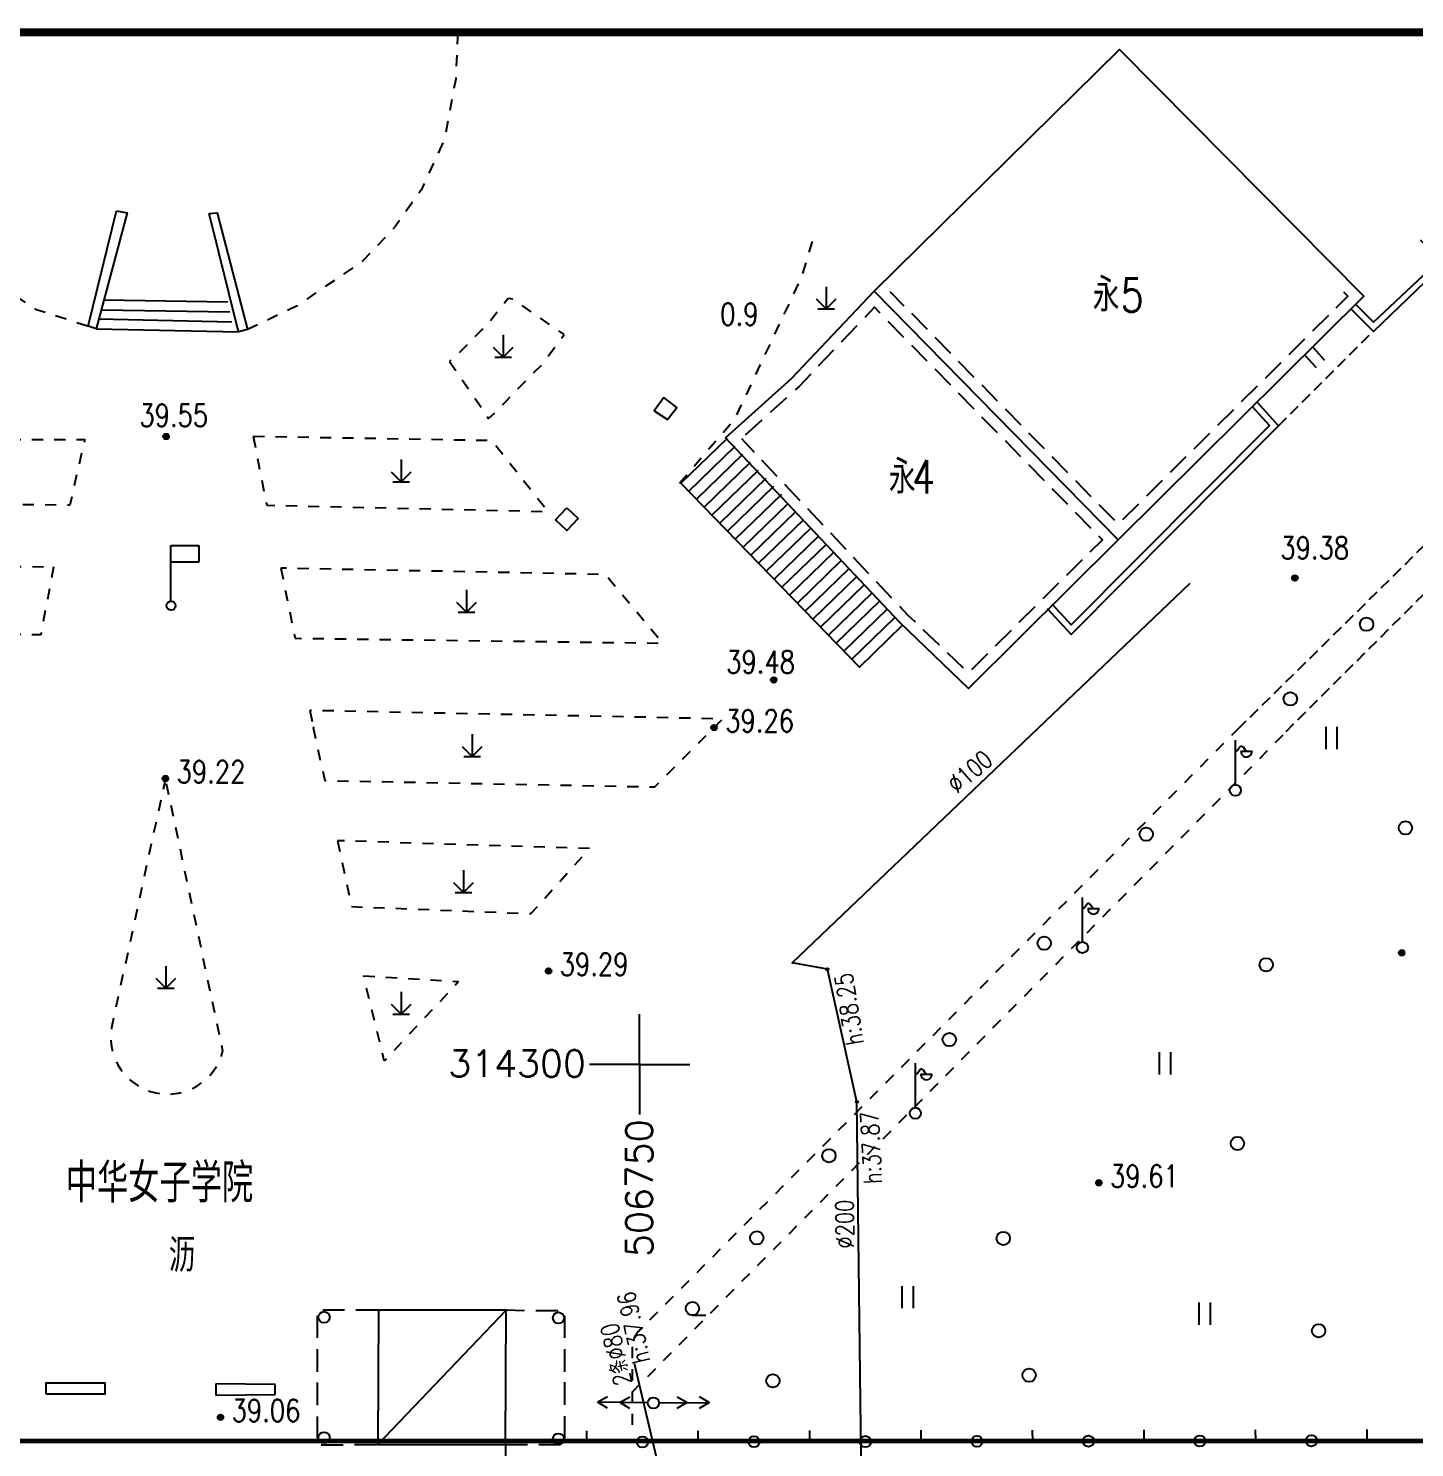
# Model space of a CAD drawing. Header units: inches. Extents: x 505347 to 508499, y 312634 to 313316.
# Drawn here: x 505961.5 to 506023.6, y 312744 to 312807.6 of the extents above; entities that cross this region are included whole.
import ezdxf
from ezdxf.enums import TextEntityAlignment as Align
from ezdxf.lldxf.tags import DXFTag

# ---------------------------------------------------------------- set-up
doc = ezdxf.new("R2010")
doc.units = ezdxf.units.IN
doc.header["$LTSCALE"] = 0.5
doc.header["$MEASUREMENT"] = 0
for name, pattern in [('$RECOVER_090104195024-12', [0]), ('2162', [0.3, 0.2, -0.1]), ('444', [0.3, 0.2, -0.1]), ('XX11', [2, 1, -1])]:
    doc.linetypes.add(name, pattern=pattern)
for name, color, linetype in [('BJ0', 7, 'Continuous'), ('BJ02', 7, 'Continuous'), ('BJ03', 7, 'Continuous'), ('BJ04', 7, 'Continuous'), ('BJ05', 7, 'Continuous'), ('BJ08', 7, 'Continuous'), ('BJ09', 7, 'Continuous'), ('BJ10', 7, 'Continuous'), ('燃气注记', 6, 'Continuous'), ('燃气管线', 6, 'Continuous'), ('燃气高程表', 6, 'Continuous'), ('电力注记', 1, 'Continuous'), ('电力管线', 1, 'Continuous'), ('电力高程表', 1, 'Continuous'), ('道路红线', 1, 'Continuous')]:
    doc.layers.add(name, color=color, linetype=linetype)
doc.styles.add('HZ', font='simplex.shx', dxfattribs={"bigfont": 'hztxt'})
doc.styles.get("Standard").update_dxf_attribs({"font": 'txt.shx', "bigfont": 'hztxt.shx'})
tags = doc.linetypes.add('DL', pattern='A,15,-4.925,[130,ltypeshp.shx,S=0.5,R=330,X=-0.15,Y=0.433],0,[130,ltypeshp.shx,S=0.4,R=90,X=0,Y=0],-0.15,[130,ltypeshp.shx,S=0.5,R=150,X=0,Y=-0.433],-4.925,15', length=40).pattern_tags.tags
tags[32:33] = [DXFTag(74, 4), DXFTag(75, 0), DXFTag(340, '0'), DXFTag(46, 1.0), DXFTag(50, 0.0), DXFTag(44, 0.0), DXFTag(45, 0.0)]
tags[30:31] = [DXFTag(74, 4), DXFTag(75, 0), DXFTag(340, '0'), DXFTag(46, 1.0), DXFTag(50, 0.0), DXFTag(44, 0.0), DXFTag(45, 0.0)]
tags[4:5] = [DXFTag(74, 4), DXFTag(75, 0), DXFTag(340, '0'), DXFTag(46, 1.0), DXFTag(50, 0.0), DXFTag(44, 0.0), DXFTag(45, 0.0)]
tags = doc.linetypes.add('TRQZ', pattern='A,15,[130,ltypeshp.shx,S=0.6,R=0,X=0,Y=0],-2.5,[133,ltypeshp.shx,S=0.05,R=0,X=0,Y=0],-2.5,[130,ltypeshp.shx,S=0.6,R=0,X=0,Y=0],15', length=35).pattern_tags.tags
tags[28:29] = [DXFTag(74, 4), DXFTag(75, 0), DXFTag(340, '0'), DXFTag(46, 1.0), DXFTag(50, 0.0), DXFTag(44, 0.0), DXFTag(45, 0.0)]

# ---------------------------------------------------------------- blocks, each defined once
blk = doc.blocks.new('3614')
for p, q in [((-0.01, 0.4), (-0.01, 5.4)), ((-0.01, 5.4), (2.49, 5.4)), ((2.49, 5.4), (2.49, 3.9)), ((2.49, 3.9), (-0.01, 3.9))]:
    blk.add_line(p, q)
at = {"linetype": 'Continuous'}
blk.add_circle((0, 0), 0.4, dxfattribs=at)
blk = doc.blocks.new('941')
for p, q in [((-0.5, -1), (-0.5, 1)), ((0.5, -1), (0.5, 1))]:
    blk.add_line(p, q)
blk = doc.blocks.new('953')
for p, q in [((0, 2), (0, 0)), ((0, 0), (-0.87, 0.87)), ((-0.75, 0), (0.75, 0)), ((0.87, 0.87), (0, 0))]:
    blk.add_line(p, q)
blk = doc.blocks.new('2162')
for p, q in [((-0.5, 0), (-0.5, 1.5)), ((0.5, 0), (0.5, 1.5))]:
    blk.add_line(p, q)
blk = doc.blocks.new('B941')
for p, q in [((-0.5, 0), (-0.5, 2)), ((0.5, 0), (0.5, 2))]:
    blk.add_line(p, q)
blk = doc.blocks.new('BC026')
for p, q in [((0, 0.5), (0, 4.5)), ((0.19, 3.6), (0.39, 3.9)), ((0.39, 3.9), (0.49, 4)), ((0.49, 4), (0.69, 3.9)), ((0.69, 3.9), (0.89, 3.6)), ((0, 3.5), (0.19, 3.6)), ((0.49, 3.5), (1.49, 3.5)), ((0.89, 3.6), (0.99, 3.5))]:
    blk.add_line(p, q)
blk.add_circle((0, 0), 0.5)
blk.add_arc((0.99, 3.5), 0.5, 179, 0)
blk = doc.blocks.new('B8211')
blk.add_hatch(color=256).paths.add_polyline_path([(0.25, 0, 1), (-0.25, 0, 1)])
blk.add_circle((0, 0), 0.25)
blk = doc.blocks.new('53214')
blk.add_circle((0, 0), 0.1)
for tag in ['路号', '线号', '点号']:
    blk.add_attdef(tag, (0, 0), '', height=0.00001)
blk = doc.blocks.new('111111')
at = {"const_width": 0.35}
blk.add_lwpolyline([(518343.576, 303648.561), (518748.576, 303648.561), (518748.576, 303505.111), (518343.576, 303505.111)], close=True, dxfattribs=at)

msp = doc.modelspace()

# ---------------------------------------------------------------- linework, layer by layer
at = {"color": 1, "const_width": 0.2, "elevation": 82.3}
msp.add_lwpolyline([(505870.783, 312744.265), (506117.818, 312744.265), (506115.855, 312807.079)], dxfattribs=at)
at = {"layer": 'BJ0'}
for q in [(505988.861, 312763.409, 82.3), (505986.611, 312761.159, 82.3), (505988.861, 312758.909, 82.3), (505991.111, 312761.159, 82.3)]:
    msp.add_line((505988.861, 312761.159, 82.3), q, dxfattribs=at)
at = {"layer": 'BJ02'}
for p, q in [((505974.397, 312749.882, 82.3), (505974.397, 312748.898, 82.3)), ((505975.635, 312750.137, 82.3), (505974.651, 312750.136, 82.3)), ((505977.16, 312750.137, 82.3), (505976.143, 312750.137, 82.3)), ((505977.16, 312750.137, 82.3), (505977.128, 312744.104, 82.3)), ((505982.876, 312750.138, 82.3), (505977.16, 312750.137, 82.3)), ((505982.844, 312744.105, 82.3), (505982.876, 312750.138, 82.3)), ((505983.701, 312750.107, 82.3), (505982.876, 312750.138, 82.3)), ((505985.194, 312750.107, 82.3), (505984.209, 312750.107, 82.3)), ((505985.511, 312748.9, 82.3), (505985.511, 312749.885, 82.3)), ((505974.397, 312748.39, 82.3), (505974.397, 312747.374, 82.3)), ((505985.511, 312747.376, 82.3), (505985.511, 312748.392, 82.3)), ((505972.523, 312746.802, 82.3), (505969.856, 312746.833, 82.3)), ((505969.856, 312746.833, 82.3), (505969.856, 312746.325, 82.3)), ((505972.524, 312746.357, 82.3), (505972.523, 312746.802, 82.3)), ((505974.397, 312746.898, 82.3), (505974.397, 312745.881, 82.3)), ((505985.512, 312745.884, 82.3), (505985.512, 312746.9, 82.3)), ((505969.856, 312746.325, 82.3), (505972.524, 312746.357, 82.3)), ((505974.397, 312745.373, 82.3), (505974.397, 312744.389, 82.3)), ((505985.512, 312744.391, 82.3), (505985.512, 312745.376, 82.3)), ((505974.588, 312744.103, 82.3), (505975.572, 312744.103, 82.3)), ((505976.08, 312744.104, 82.3), (505977.097, 312744.104, 82.3)), ((505977.128, 312744.104, 82.3), (505982.844, 312744.105, 82.3)), ((505982.844, 312744.105, 82.3), (505983.829, 312744.105, 82.3)), ((505984.337, 312744.105, 82.3), (505985.321, 312744.106, 82.3))]:
    msp.add_line(p, q, dxfattribs=at)
at = {"layer": 'BJ02', "linetype": 'Continuous', "elevation": 82.3}
for points in [[(505999.386, 312795.833), (506010.387, 312806.674), (506012.057, 312804.98), (506021.336, 312795.609), (506010.321, 312784.68), (505999.386, 312795.833)], [(505992.718, 312789.259), (505995.671, 312791.927), (505999.386, 312795.833), (506010.321, 312784.68), (506003.611, 312778.021), (506000.53, 312780.973), (505992.718, 312789.259)]]:
    msp.add_lwpolyline(points, close=True, dxfattribs=at)
at = {"layer": 'BJ02', "linetype": 'Continuous', "elevation": 82.3, "flags": 128}
for points in [[(505965.406, 312799.448), (505965.882, 312799.353), (505964.485, 312794.145), (505964.136, 312794.272), (505965.406, 312799.448)], [(505969.566, 312799.322), (505969.915, 312799.354), (505971.281, 312794.115), (505970.868, 312794.019), (505969.566, 312799.322)], [(506021.003, 312795.223), (506021.779, 312794.447), (506024.756, 312797.242), (506023.882, 312798.123)], [(506020.791, 312795.011), (506021.775, 312794.027), (506025.237, 312797.361)], [(506000.092, 312795.827), (506000.72, 312795.187)], [(506020.107, 312795.094), (506020.629, 312795.612), (506020.443, 312795.8)], [(505964.834, 312795.447), (505970.392, 312795.353)], [(505999.651, 312794.849), (505999.391, 312795.113), (505998.958, 312794.657)], [(505964.612, 312794.59), (505970.582, 312794.464)], [(505964.739, 312795.003), (505970.487, 312794.908)], [(506000.001, 312794.492), (506000.701, 312793.778)], [(506001.77, 312794.116), (506001.07, 312794.83)], [(506019.752, 312794.742), (506019.042, 312794.038)], [(505964.485, 312794.145), (505970.868, 312794.019)], [(505997.924, 312793.57), (505998.613, 312794.295)], [(505996.89, 312792.483), (505997.579, 312793.208)], [(506001.051, 312793.421), (506001.751, 312792.707)], [(506002.82, 312793.045), (506002.12, 312793.759)], [(506018.687, 312793.685), (506017.978, 312792.981)], [(506003.87, 312791.973), (506003.17, 312792.688)], [(506017.623, 312792.629), (506016.913, 312791.925)], [(505996.545, 312792.121), (505996.02, 312791.569), (505995.844, 312791.409)], [(506002.101, 312792.35), (506002.801, 312791.636)], [(506003.151, 312791.279), (506003.851, 312790.565)], [(506004.92, 312790.902), (506004.22, 312791.616)], [(506016.558, 312791.572), (506015.848, 312790.868)], [(505989.955, 312791.069), (505989.51, 312790.466), (505990.114, 312790.085), (505990.526, 312790.625), (505989.955, 312791.069)], [(505994.731, 312790.404), (505995.473, 312791.074)], [(506007.136, 312781.609), (506008.216, 312780.435), (506017.52, 312789.803), (506016.567, 312790.851)], [(506007.357, 312781.812), (506008.224, 312780.869), (506017.106, 312789.812), (506016.345, 312790.649)], [(505993.618, 312789.398), (505994.36, 312790.068)], [(506004.201, 312790.207), (506004.901, 312789.493)], [(506005.971, 312789.831), (506005.27, 312790.545)], [(506015.493, 312790.516), (506014.783, 312789.812)], [(506007.021, 312788.76), (506006.321, 312789.474)], [(506014.428, 312789.46), (506013.718, 312788.755)], [(505990.717, 312787.227), (505992.799, 312789.246)], [(505991.065, 312786.868), (505993.147, 312788.887)], [(505993.432, 312789.23), (505994.004, 312788.623)], [(506005.251, 312789.136), (506005.952, 312788.422)], [(505991.413, 312786.509), (505993.495, 312788.528)], [(505991.761, 312786.15), (505993.843, 312788.169)], [(505995.033, 312787.532), (505994.347, 312788.26)], [(506008.071, 312787.689), (506007.371, 312788.403)], [(506013.363, 312788.403), (506012.654, 312787.699)], [(505992.109, 312785.791), (505994.191, 312787.81)], [(505992.457, 312785.432), (505994.539, 312787.451)], [(506006.302, 312788.065), (506007.002, 312787.351)], [(505990.717, 312787.227), (505998.72, 312778.973)], [(505992.805, 312785.073), (505994.887, 312787.092)], [(505996.062, 312786.441), (505995.376, 312787.168)], [(506007.352, 312786.994), (506008.052, 312786.28)], [(506009.121, 312786.618), (506008.421, 312787.332)], [(506012.299, 312787.347), (506011.589, 312786.642)], [(505993.153, 312784.714), (505995.235, 312786.733)], [(505993.501, 312784.355), (505995.507, 312786.3)], [(506010.171, 312785.547), (506009.471, 312786.261)], [(506011.234, 312786.29), (506010.524, 312785.586)], [(505985.604, 312786.115), (505986.112, 312785.639), (505985.604, 312785.099), (505985.096, 312785.575), (505985.604, 312786.115)], [(505993.849, 312783.996), (505995.85, 312785.936)], [(505994.198, 312783.637), (505996.194, 312785.573)], [(505997.091, 312785.349), (505996.405, 312786.077)], [(506008.402, 312785.923), (506009.102, 312785.209)], [(505994.546, 312783.278), (505996.537, 312785.209)], [(505998.12, 312784.258), (505997.434, 312784.985)], [(505994.894, 312782.919), (505996.88, 312784.845)], [(505995.242, 312782.56), (505997.223, 312784.481)], [(506009.073, 312784.145), (506009.616, 312784.685), (506009.452, 312784.852)], [(505995.59, 312782.201), (505997.566, 312784.117)], [(505995.938, 312781.842), (505997.909, 312783.753)], [(505999.149, 312783.166), (505998.463, 312783.894)], [(506008.718, 312783.793), (506008.008, 312783.089)], [(505996.286, 312781.483), (505998.252, 312783.39)], [(505996.634, 312781.125), (505998.595, 312783.026)], [(505996.982, 312780.766), (505998.938, 312782.662)], [(506000.178, 312782.075), (505999.492, 312782.802)], [(506007.653, 312782.737), (506006.943, 312782.032)], [(505997.33, 312780.407), (505999.281, 312782.298)], [(505997.678, 312780.048), (505999.624, 312781.934)], [(506000.521, 312781.711), (506000.885, 312781.325), (506001.224, 312781)], [(505998.026, 312779.689), (505999.967, 312781.57)], [(505998.374, 312779.33), (506000.31, 312781.206)], [(506006.588, 312781.68), (506005.878, 312780.976)], [(505998.72, 312778.973), (506000.657, 312780.851)], [(506002.307, 312779.962), (506001.585, 312780.654)], [(506005.524, 312780.623), (506004.814, 312779.919)], [(506003.39, 312778.925), (506002.668, 312779.617)], [(506004.459, 312779.567), (506003.749, 312778.862)]]:
    msp.add_lwpolyline(points, dxfattribs=at)
at = {"layer": 'BJ02', "linetype": '2162', "ltscale": 5, "elevation": 82.3, "flags": 128}
msp.add_lwpolyline([(506017.52, 312789.803), (506021.775, 312794.059)], dxfattribs=at)
at = {"layer": 'BJ02', "elevation": 82.3}
for points in [[(505982.876, 312750.138), (505977.128, 312744.104)], [(505988.742, 312744.225), (505985.512, 312744.219)], [(505986.492, 312744.221), (505986.491, 312744.721)], [(505993.742, 312744.234), (505989.242, 312744.226)], [(505991.492, 312744.23), (505991.491, 312744.73)], [(505998.742, 312744.242), (505994.242, 312744.234)], [(505996.492, 312744.238), (505996.491, 312744.738)], [(506003.742, 312744.251), (505999.242, 312744.243)], [(506001.492, 312744.247), (506001.491, 312744.747)], [(506008.742, 312744.259), (506004.242, 312744.252)], [(506006.492, 312744.256), (506006.491, 312744.756)], [(506013.742, 312744.268), (506009.242, 312744.26)], [(506011.492, 312744.264), (506011.491, 312744.764)], [(506018.742, 312744.277), (506014.242, 312744.269)], [(506016.492, 312744.273), (506016.491, 312744.773)], [(506023.742, 312744.285), (506019.242, 312744.278)], [(506021.492, 312744.281), (506021.491, 312744.781)]]:
    msp.add_lwpolyline(points, dxfattribs=at)
msp.add_lwpolyline([(505962.235, 312746.387), (505964.902, 312746.387), (505964.902, 312746.864), (505962.235, 312746.864)], close=True, dxfattribs=at)
at = {"layer": 'BJ02'}
for centre in [(505974.714, 312749.819, 82.3), (505985.226, 312749.789, 82.3), (505974.715, 312744.421, 82.3), (505985.226, 312744.36, 82.3), (505988.992, 312744.225, 82.3), (505993.992, 312744.234, 82.3), (505998.992, 312744.243, 82.3), (506003.992, 312744.251, 82.3), (506008.992, 312744.26, 82.3), (506013.992, 312744.268, 82.3), (506018.992, 312744.277, 82.3)]:
    msp.add_circle(centre, 0.25, dxfattribs=at)
at = {"layer": 'BJ04', "linetype": 'XX11', "elevation": 82.3, "flags": 128}
for points in [[(505964.104, 312794.272), (505961.817, 312795.002), (505959.785, 312796.367), (505958.483, 312797.447), (505957.117, 312799.066), (505956.164, 312800.495), (505955.211, 312802.749), (505954.703, 312805.004), (505954.512, 312807.354)], [(505980.712, 312807.421), (505980.617, 312805.357), (505980.109, 312802.626), (505979.061, 312800.371), (505977.918, 312798.752), (505976.457, 312797.195), (505973.472, 312795.163), (505971.281, 312794.115)], [(505990.654, 312787.227), (505993.162, 312790.149), (505996.147, 312796.5), (505996.75, 312798.5)], [(505980.332, 312792.687), (505981.92, 312790.401), (505982.079, 312790.115), (505982.492, 312790.496), (505982.873, 312790.909), (505984.556, 312792.624), (505985.477, 312793.894), (505983.19, 312795.482), (505982.968, 312795.513), (505982.142, 312794.465), (505980.554, 312792.846), (505980.332, 312792.687)], [(505950.894, 312786.363), (505953.307, 312789.158), (505963.977, 312789.192), (505963.311, 312786.238), (505950.894, 312786.363)], [(505971.536, 312789.32), (505972.139, 312786.24), (505984.747, 312785.956), (505982.238, 312789.131), (505971.536, 312789.32)], [(505962.581, 312783.476), (505962.009, 312780.427), (505946.067, 312780.583), (505948.576, 312783.569), (505962.581, 312783.476)], [(505972.775, 312783.414), (505973.41, 312780.27), (505989.892, 312780.051), (505987.319, 312783.13), (505972.775, 312783.414)], [(505992.202, 312776.265), (505992.591, 312776.654), (505974.077, 312777.031)], [(505974.225, 312776.265), (505974.744, 312773.888), (505989.543, 312773.605), (505992.203, 312776.265)]]:
    msp.add_lwpolyline(points, dxfattribs=at)
at = {"layer": 'BJ04', "linetype": '444', "ltscale": 5, "elevation": 82.3, "flags": 128}
for points in [[(506038.861, 312804.449), (506037.432, 312798.887), (506036.225, 312796.76), (506033.748, 312793.997), (506015.771, 312776.265)], [(506017.853, 312776.088), (506034.32, 312792.505), (506036.956, 312795.426), (506038.48, 312797.395), (506038.861, 312798.294)], [(505974.077, 312777.031), (505974.239, 312776.265)]]:
    msp.add_lwpolyline(points, dxfattribs=at)
at = {"layer": 'BJ04', "linetype": 'XX11', "elevation": 82.3}
msp.add_lwpolyline([(506015.762, 312776.265), (505988.877, 312749.25, 0.197171), (505988.528, 312748.488), (505988.529, 312744.646)], format="xyb", dxfattribs=at)
msp.add_lwpolyline([(505988.529, 312746.455), (506017.87, 312776.087)], dxfattribs=at)
at = {"layer": 'BJ04', "linetype": 'XX11', "elevation": 82.3, "flags": 128}
msp.add_lwpolyline([(505967.599, 312773.982), (505965.282, 312763.281), (505965.186, 312762.804, 0.963409), (505970.172, 312761.757)], format="xyb", close=True, dxfattribs=at)
for points in [[(505975.316, 312771.189), (505975.951, 312768.236), (505983.986, 312767.92), (505986.621, 312770.842)], [(505976.491, 312765.125), (505980.747, 312764.871), (505977.413, 312761.314)]]:
    msp.add_lwpolyline(points, close=True, dxfattribs=at)
at = {"layer": 'BJ04', "linetype": 'Continuous', "elevation": 82.3}
msp.add_lwpolyline([(505982.844, 312744.105), (505982.856, 312740.597)], dxfattribs=at)
at = {"layer": 'BJ05', "linetype": 'Continuous', "elevation": 82.3}
for points in [[(505987.422, 312746.254), (505986.986, 312746.01), (505987.415, 312745.754)], [(505988.422, 312746.24), (505987.986, 312745.997), (505988.415, 312745.741)], [(505990.554, 312745.734), (505990.985, 312745.987), (505990.551, 312746.234)], [(505991.554, 312745.742), (505991.985, 312745.995), (505991.55, 312746.242)], [(505989.235, 312745.979), (505986.986, 312746.01)], [(505989.735, 312745.978), (505991.985, 312745.995)]]:
    msp.add_lwpolyline(points, dxfattribs=at)
at = {"layer": 'BJ05', "linetype": 'Continuous'}
msp.add_circle((505989.485, 312745.976, 82.3), 0.25, dxfattribs=at)
at = {"layer": 'BJ09'}
for p, q in [((505981.349, 312774.969, 82.3), (505980.914, 312775.404, 82.3)), ((505981.349, 312775.969, 82.3), (505981.349, 312774.969, 82.3)), ((505981.784, 312775.404, 82.3), (505981.349, 312774.969, 82.3)), ((505980.974, 312774.969, 82.3), (505981.724, 312774.969, 82.3)), ((505980.969, 312769.872, 82.3), (505980.969, 312768.872, 82.3)), ((505980.969, 312768.872, 82.3), (505980.534, 312769.307, 82.3)), ((505981.404, 312769.307, 82.3), (505980.969, 312768.872, 82.3)), ((505980.594, 312768.872, 82.3), (505981.344, 312768.872, 82.3)), ((505967.613, 312765.571, 82.3), (505967.613, 312764.571, 82.3)), ((505967.613, 312764.571, 82.3), (505967.178, 312765.006, 82.3)), ((505967.238, 312764.571, 82.3), (505967.988, 312764.571, 82.3)), ((505968.048, 312765.006, 82.3), (505967.613, 312764.571, 82.3)), ((505978.175, 312764.41, 82.3), (505978.175, 312763.41, 82.3)), ((505978.175, 312763.41, 82.3), (505977.74, 312763.845, 82.3)), ((505977.8, 312763.41, 82.3), (505978.55, 312763.41, 82.3)), ((505978.61, 312763.845, 82.3), (505978.175, 312763.41, 82.3))]:
    msp.add_line(p, q, dxfattribs=at)
at = {"layer": 'BJ09', "linetype": 'Continuous', "elevation": 82.3, "flags": 128}
msp.add_lwpolyline([(505991.228, 312749.912), (505991.828, 312749.912)], dxfattribs=at)
at = {"layer": 'BJ09', "linetype": 'Continuous'}
for centre in [(506021.467, 312780.897, 82.3), (506018.047, 312777.548, 82.3), (506011.582, 312771.481, 82.3), (506023.208, 312771.767, 82.3), (506007.009, 312766.591, 82.3), (506016.965, 312765.63, 82.3), (506002.754, 312762.272, 82.3), (506015.677, 312757.613, 82.3), (505997.356, 312757.063, 82.3), (505994.117, 312753.379, 82.3), (506005.173, 312753.356, 82.3), (505991.234, 312750.207, 82.3), (506019.316, 312749.211, 82.3), (506006.33, 312747.216, 82.3), (505994.842, 312746.966, 82.3)]:
    msp.add_circle(centre, 0.3, dxfattribs=at)
at = {"layer": '燃气管线', "linetype": 'TRQZ', "ltscale": 0.5}
for p, q in [((505995.708, 312765.715, 82.3), (506013.547, 312782.736, 82.3)), ((505997.286, 312765.426, 82.3), (505995.708, 312765.715, 82.3)), ((505998.612, 312759.481, 82.3), (505997.286, 312765.426, 82.3)), ((505998.773, 312746.034, 82.3), (505998.612, 312759.481, 82.3)), ((505998.849, 312739.597, 82.3), (505998.773, 312746.034, 82.3))]:
    msp.add_line(p, q, dxfattribs=at)
msp.add_point((505995.721, 312765.719, 82.3), dxfattribs=at)
at = {"layer": '电力管线', "linetype": 'DL', "elevation": 82.3}
msp.add_lwpolyline([(505988.624, 312747.762), (505990.008, 312741.835)], dxfattribs=at)
at = {"layer": '道路红线'}
msp.add_line((505870.783, 312744.265, 82.3), (506117.818, 312744.265, 82.3), dxfattribs=at)

# ---------------------------------------------------------------- block references
msp.add_blockref('111111', (-12497.139, 9158.888, 82.3))
at = {"layer": 'BJ02', "linetype": 'Continuous', "xscale": 0.5000000000000526, "yscale": 0.5, "zscale": 0.5, "rotation": 222.0000000000037}
msp.add_blockref('2162', (506018.886, 312793.137, 82.3), dxfattribs=at)
at = {"layer": 'BJ03', "linetype": 'Continuous', "xscale": 0.5, "yscale": 0.5, "zscale": 0.5}
for name, p in [('3614', (505967.852, 312781.73, 82.3)), ('BC026', (506015.583, 312773.451, 82.3)), ('BC026', (506008.724, 312766.401, 82.3)), ('BC026', (506001.23, 312758.969, 82.3))]:
    msp.add_blockref(name, p, dxfattribs=at)
at = {"layer": 'BJ08', "xscale": 0.5, "yscale": 0.5, "zscale": 0.5}
for p in [(505967.629, 312789.319, 121.85), (506018.251, 312782.977, 121.68), (505994.878, 312778.4, 121.78), (505992.203, 312776.265, 121.56), (505967.599, 312773.982, 121.52), (506023.043, 312766.161, 121.95), (505984.78, 312765.343, 121.59), (506009.459, 312755.847, 121.91), (505970.067, 312745.332, 121.358)]:
    msp.add_blockref('B8211', p, dxfattribs=at)
at = {"layer": 'BJ09', "linetype": 'Continuous', "xscale": 0.5, "yscale": 0.5, "zscale": 0.5}
for name, p in [('953', (505997.227, 312795.039, 82.3)), ('953', (505982.746, 312792.878, 82.3)), ('953', (505978.173, 312787.289, 82.3)), ('953', (505981.095, 312781.446, 82.3)), ('941', (506019.902, 312775.801, 82.3)), ('953', (505981.35, 312774.969, 82.3)), ('B941', (506012.436, 312760.71, 82.3)), ('B941', (506000.896, 312750.219, 82.3)), ('B941', (506014.211, 312749.48, 82.3))]:
    msp.add_blockref(name, p, dxfattribs=at)
at = {"layer": '燃气高程表'}
ref = msp.add_blockref('53214', (505997.286, 312765.426, 82.3), dxfattribs=dict(at, xscale=0.5, yscale=0.5, zscale=0.5))
ref.add_attrib('路号', '97-5008', (505997.286, 312765.426, 53296.3), dxfattribs={"layer": '0', "height": 0.000005})
ref.add_attrib('线号', '1', (505997.286, 312765.426, 53296.3), dxfattribs={"layer": '0', "height": 0.000005})
ref.add_attrib('点号', '19', (505997.286, 312765.426, 53296.3), dxfattribs={"layer": '0', "height": 0.000005})
ref = msp.add_blockref('53214', (505998.612, 312759.481, 82.3), dxfattribs=dict(at, xscale=0.5, yscale=0.5, zscale=0.5))
ref.add_attrib('路号', '97-5008', (505998.612, 312759.481, 53296.3), dxfattribs={"layer": '0', "height": 0.000005})
ref.add_attrib('线号', '1', (505998.612, 312759.481, 53296.3), dxfattribs={"layer": '0', "height": 0.000005})
ref.add_attrib('点号', '19', (505998.612, 312759.481, 53296.3), dxfattribs={"layer": '0', "height": 0.000005})

# ---------------------------------------------------------------- texts
at = {"layer": 'BJ0'}
msp.add_text('314300', height=1.2, dxfattribs=at).set_placement((505983.367, 312761.196, 82.3), align=Align.MIDDLE_CENTER)
msp.add_text('506750', height=1.2, rotation=90, dxfattribs=at).set_placement((505988.846, 312755.607, 82.3), align=Align.MIDDLE_CENTER)
at = {"layer": 'BJ08', "style": 'HZ', "width": 0.8}
msp.add_text('0.9', height=1, dxfattribs=at).set_placement((505993.338, 312794.803, 82.3), align=Align.MIDDLE)
for s, p in [('39.55', (505966.431, 312789.769, 82.3)), ('39.38', (506017.598, 312783.827, 82.3)), ('39.48', (505992.746, 312778.709, 82.3)), ('39.26', (505992.703, 312776.065, 121.56)), ('39.22', (505968.099, 312773.782, 121.52)), ('39.29', (505985.28, 312765.143, 121.59)), ('39.61', (506009.959, 312755.647, 121.91)), ('39.06', (505970.567, 312745.132, 121.358))]:
    msp.add_text(s, height=1, dxfattribs=at).set_placement(p)
at = {"layer": 'BJ10', "linetype": 'Continuous', "style": 'HZ', "width": 0.8}
for s, height, p in [('永', 1.5, (506009.184, 312794.925, 82.3)), ('5', 1.5, (506010.439, 312794.909, 82.3)), ('永', 1.5, (506000.043, 312786.759, 82.3)), ('4', 1.5, (506001.083, 312786.759, 82.3)), ('中华女子学院', 1.75, (505963.131, 312754.964, 82.3)), ('沥', 1.5, (505967.75, 312751.844, 82.3))]:
    msp.add_text(s, height=height, dxfattribs=at).set_placement(p)
at = {"layer": '燃气注记', "linetype": '$RECOVER_090104195024-12', "ltscale": 0.5, "style": 'HZ', "width": 0.8}
for s, rotation, p in [('%%c100', 40.60323, (506003.672, 312774.29, 82.3)), ('%%c200', 90.67083, (505998.065, 312753.996, 82.3))]:
    msp.add_text(s, height=0.8, rotation=rotation, dxfattribs=at).set_placement(p, align=Align.MIDDLE)
at = {"layer": '燃气高程表', "style": 'HZ', "width": 0.8}
for s, rotation, p in [('h:38.25', 99.41188, (505998.915, 312762.088, 82.3)), ('h:37.87', 92.90239, (505999.73, 312755.81, 82.3))]:
    msp.add_text(s, height=0.8, rotation=rotation, dxfattribs=at).set_placement(p)
at = {"layer": '电力注记', "style": 'HZ', "width": 0.8}
msp.add_text('2条%%c80', height=0.8, rotation=103.37778, dxfattribs=at).set_placement((505988.526, 312746.862, 42.832))
at = {"layer": '电力高程表', "style": 'HZ', "width": 0.8}
msp.add_text('h:37.96', height=0.8, rotation=102.80889, dxfattribs=at).set_placement((505989.346, 312747.847, 82.3))

doc.saveas('drawing.dxf')
